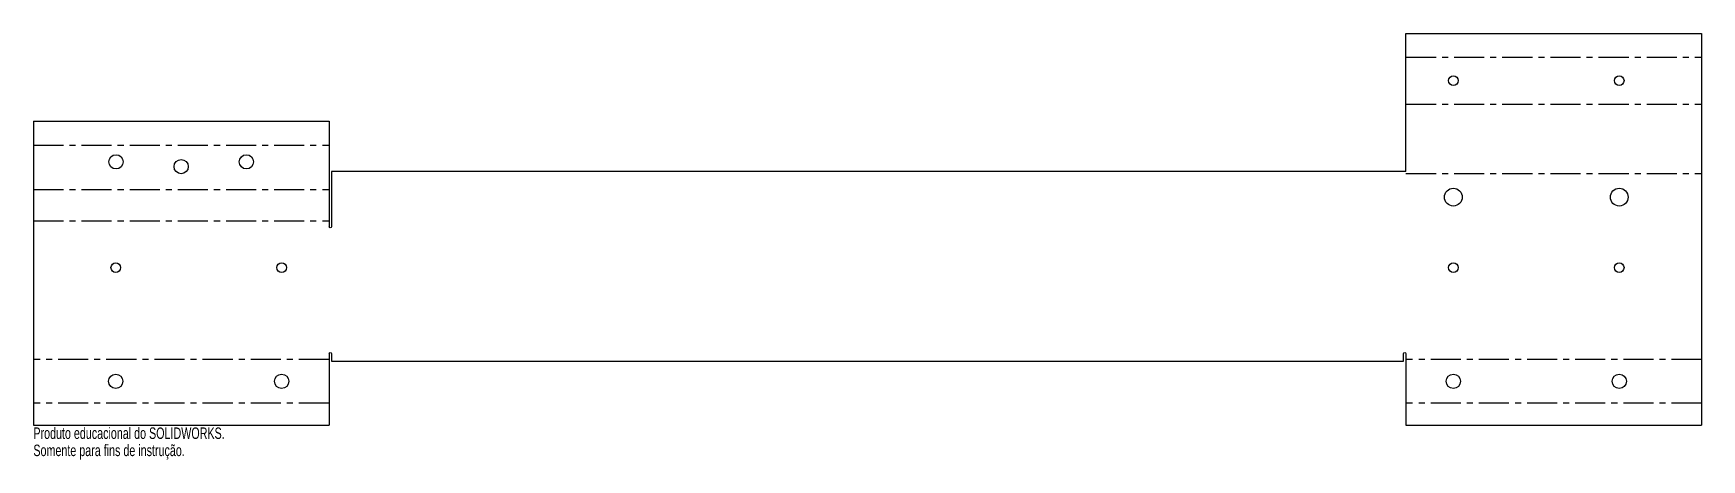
# Model space of a CAD drawing. Header units: millimetres. Extents: x -704 to 0, y -41 to 139.
import ezdxf

# ---------------------------------------------------------------- set-up
doc = ezdxf.new("R2010")
doc.units = ezdxf.units.MM
doc.linetypes.add('CENTERX2', pattern=[20.32, 12.7, -2.54, 2.54, -2.54])
doc.styles.add('SLDTEXTSTYLE0', font='TXT', dxfattribs={"width": 0.7})

msp = doc.modelspace()

# ---------------------------------------------------------------- linework, layer by layer
at = {"color": 7, "linetype": 'Continuous', "lineweight": 25}
for p, q in [((-125, 80.75), (-125, 139.09)), ((-125, 139.09), (-0.25, 139.09)), ((-0.25, 139.09), (-0.25, -26.14)), ((-704.1, 102.01), (-704.1, -26.14)), ((-704.1, 102.01), (-579.35, 102.01)), ((-579.35, 102.01), (-579.35, 57.5)), ((-578.35, 80.75), (-578.35, 57.5)), ((-125, 80.75), (-578.35, 80.75)), ((-579.35, 4), (-579.35, -26.14)), ((-578.35, 4), (-578.35, 0.75)), ((-578.35, 0.75), (-126, 0.75)), ((-126, 0.75), (-126, 4)), ((-125, 4), (-125, -26.14)), ((-704.1, -26.14), (-579.35, -26.14)), ((-125, -26.14), (-0.25, -26.14))]:
    msp.add_line(p, q, dxfattribs=at)
at = {"color": 7, "linetype": 'CENTERX2'}
for p, q in [((-125, 129.11), (-0.25, 129.11)), ((-125, 109.17), (-0.25, 109.17)), ((-704.1, 91.89), (-579.35, 91.89)), ((-125, 79.97), (-0.25, 79.97)), ((-704.1, 73.17), (-579.35, 73.17)), ((-704.1, 59.97), (-579.35, 59.97)), ((-579.35, 1.53), (-704.1, 1.53)), ((-0.25, 1.53), (-125, 1.53)), ((-579.35, -16.92), (-704.1, -16.92)), ((-0.25, -16.92), (-125, -16.92))]:
    msp.add_line(p, q, dxfattribs=at)
at = {"color": 7, "linetype": 'Continuous', "lineweight": 25}
for centre, radius in [((-105, 119.14), 2), ((-35, 119.14), 2), ((-669.23, 84.89), 3), ((-641.73, 82.89), 3), ((-614.23, 84.89), 3), ((-105, 70), 3.75), ((-35, 70), 3.75), ((-669.35, 40.25), 2), ((-599.35, 40.25), 2), ((-105, 40.25), 2), ((-35, 40.25), 2), ((-669.35, -7.7), 3), ((-599.35, -7.7), 3), ((-105, -7.7), 3), ((-35, -7.7), 3)]:
    msp.add_circle(centre, radius, dxfattribs=at)
for points, knots in [([(-578.35, 57.5), (-578.36, 57.22), (-578.58, 57), (-579.13, 57), (-579.34, 57.22), (-579.35, 57.5)], [0, 0, 0, 0, 0.5, 0.5, 1, 1, 1, 1]), ([(-579.35, 4), (-579.34, 4.28), (-579.13, 4.5), (-578.58, 4.5), (-578.36, 4.28), (-578.35, 4)], [0, 0, 0, 0, 0.5, 0.5, 1, 1, 1, 1]), ([(-126, 4), (-125.99, 4.28), (-125.78, 4.5), (-125.22, 4.5), (-125.01, 4.28), (-125, 4)], [0, 0, 0, 0, 0.4999961, 0.4999961, 0.9999962, 0.9999962, 0.9999962, 0.9999962])]:
    msp.add_open_spline(points, degree=3, knots=knots, dxfattribs=at)

# ---------------------------------------------------------------- texts
at = {"color": 7, "linetype": 'Continuous', "char_height": 4.8336, "attachment_point": 1, "style": 'SLDTEXTSTYLE0'}
for s, insert in [('Produto educacional do SOLIDWORKS.', (-704.1, -27.16)), ('Somente para fins de instrução.', (-704.1, -34.41))]:
    msp.add_mtext(s, dxfattribs=dict(at, insert=insert))

doc.saveas('drawing.dxf')
